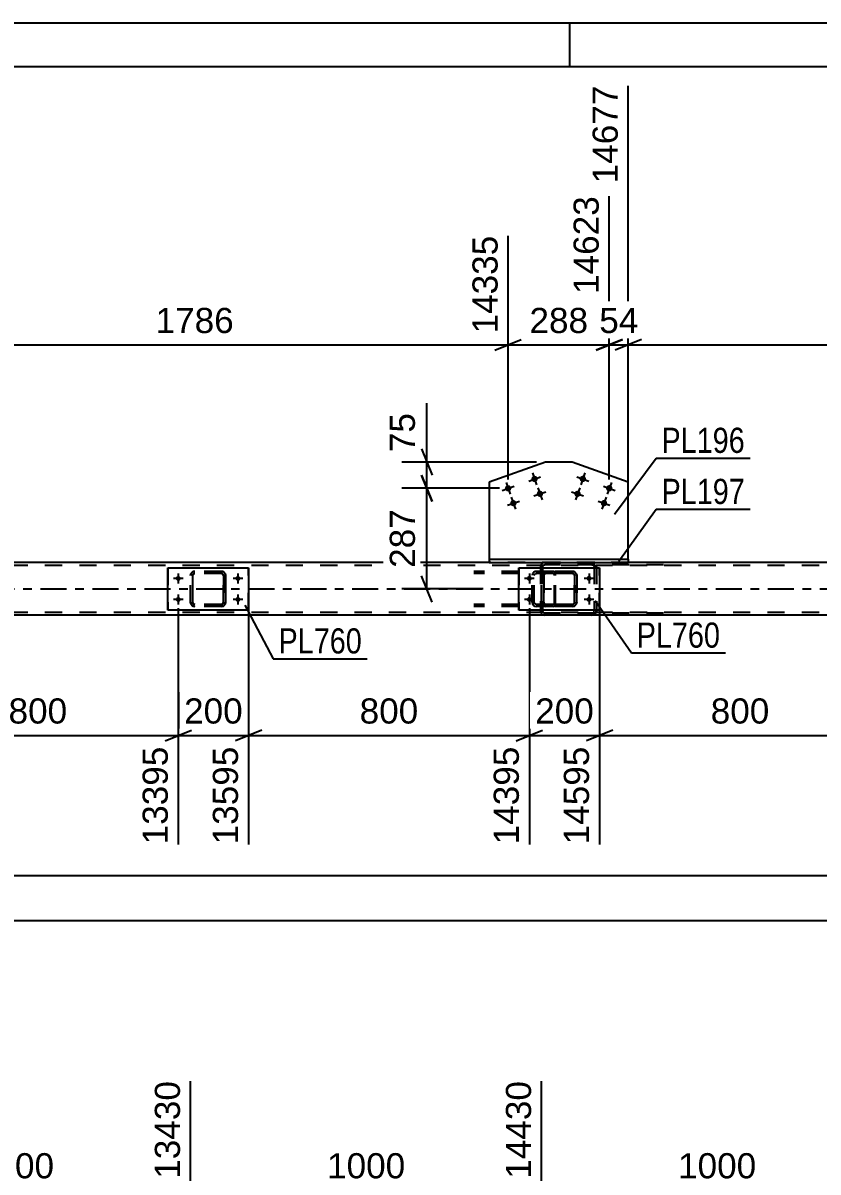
# Model space of a CAD drawing. Header units: millimetres. Extents: x -54 to 787, y -402 to 192.
# Drawn here: x 514.9 to 605.5, y 61 to 191.9 of the extents above; entities that cross this region are included whole.
import ezdxf

# ---------------------------------------------------------------- set-up
doc = ezdxf.new("R2010")
doc.units = ezdxf.units.MM
doc.linetypes.add('DXK_LINE_DOT2', pattern=[3.9198, 1.9599, -1.9599])
doc.linetypes.add('DXK_LINE_DOT3', pattern=[5.9187, 2.979, -0.9799, 0.9799, -0.9799])
doc.styles.add('Arial', font='ARIAL.TTF', dxfattribs={"height": 0.2})
doc.styles.add('Arial Narrow', font='ARIALN.TTF', dxfattribs={"height": 0.2})

# ---------------------------------------------------------------- blocks, each defined once
blk = doc.blocks.new('Unknown-122573057-1115')
at = {"color": 5, "linetype": 'Continuous'}
for p, q in [((787.22, 191.89), (-53.78, 191.89)), ((577.22, 186.89), (577.22, 191.89)), ((782.22, 186.89), (-48.78, 186.89))]:
    blk.add_line(p, q, dxfattribs=at)
blk = doc.blocks.new('Part-122573057-1751 - 1638')
at = {"color": 2, "linetype": 'Continuous'}
for p, q in [((574.42, 141.89), (568.01, 139.61)), ((577.46, 141.89), (574.42, 141.89)), ((583.87, 139.61), (577.46, 141.89)), ((568.01, 139.61), (568.01, 130.83)), ((583.87, 130.83), (583.87, 139.61))]:
    blk.add_line(p, q, dxfattribs=at)
at = {"color": 7, "linetype": 'DXK_LINE_DOT2'}
blk.add_line((568.01, 130.83), (583.87, 130.83), dxfattribs=at)
blk = doc.blocks.new('Part-122573057-1736 - 1638')
at = {"color": 2, "linetype": 'Continuous'}
for p, q in [((568.01, 130.83), (568.01, 130.43)), ((568.01, 130.83), (583.87, 130.83)), ((568.01, 130.43), (583.87, 130.43)), ((583.87, 130.83), (583.87, 130.43))]:
    blk.add_line(p, q, dxfattribs=at)
blk = doc.blocks.new('Part-122573057-1802 - 1638')
at = {"color": 7, "linetype": 'DXK_LINE_DOT2'}
for p, q in [((680.08, 130.11), (43.4, 130.11)), ((583.87, 130.43), (568.01, 130.43)), ((680.08, 124.75), (43.4, 124.75))]:
    blk.add_line(p, q, dxfattribs=at)
at = {"color": 2, "linetype": 'Continuous'}
for p, q in [((568.01, 130.43), (498.73, 130.43)), ((652.83, 130.43), (583.87, 130.43)), ((676.08, 124.43), (43.4, 124.43))]:
    blk.add_line(p, q, dxfattribs=at)
at = {"color": 7, "linetype": 'DXK_LINE_DOT3'}
blk.add_line((43.4, 127.43), (680.08, 127.43), dxfattribs=at)
blk = doc.blocks.new('Bolt-122573057-1861 - 1638')
at = {"linetype": 'Continuous'}
for points in [[(579.03, 139.84, -1), (578.35, 140.09, -1)], [(582.04, 138.77, -1), (581.36, 139.02, -1)], [(578.43, 138.15, -1), (577.75, 138.39, -1)], [(581.44, 137.08, -1), (580.76, 137.32, -1)]]:
    blk.add_hatch(color=1, dxfattribs=at).paths.add_polyline_path(points)
at = {"color": 1, "linetype": 'Continuous'}
for p, q in [((578.01, 140.21), (579.37, 139.72)), ((578.93, 140.64), (578.45, 139.29)), ((578.33, 138.95), (577.85, 137.59)), ((581.03, 139.14), (582.38, 138.65)), ((581.94, 139.57), (581.46, 138.22)), ((577.41, 138.51), (578.76, 138.03)), ((580.42, 137.44), (581.78, 136.96)), ((581.34, 137.88), (580.86, 136.52))]:
    blk.add_line(p, q, dxfattribs=at)
blk = doc.blocks.new('Part-122573057-1881 - 1638')
at = {"color": 7, "linetype": 'DXK_LINE_DOT2'}
for p, q in [((573.89, 130.11), (573.85, 129.95)), ((573.85, 129.95), (573.85, 124.91)), ((573.89, 130.14), (573.89, 130.11)), ((574.11, 129.95), (574.13, 130.05)), ((574.11, 129.95), (574.11, 124.91)), ((574.13, 130.05), (574.18, 130.12)), ((574.36, 130.43), (574.17, 130.4)), ((574.18, 130.12), (574.27, 130.18)), ((574.27, 130.18), (574.36, 130.19)), ((587.9, 130.43), (574.36, 130.43)), ((587.9, 130.19), (574.36, 130.19)), ((579.92, 130.4), (579.73, 130.43)), ((579.73, 130.19), (579.82, 130.18)), ((579.82, 130.18), (579.91, 130.12)), ((579.91, 130.12), (579.96, 130.05)), ((579.96, 130.05), (579.98, 129.95)), ((579.98, 129.95), (579.98, 124.91)), ((580.2, 130.11), (580.2, 130.14)), ((580.24, 129.95), (580.2, 130.11)), ((580.24, 129.95), (580.24, 124.91)), ((573.85, 124.91), (573.87, 124.83)), ((573.87, 124.83), (573.89, 124.73)), ((574.12, 124.85), (574.11, 124.91)), ((574.13, 124.82), (574.12, 124.85)), ((574.18, 124.75), (574.13, 124.82)), ((574.17, 124.47), (574.36, 124.43)), ((574.27, 124.69), (574.18, 124.75)), ((574.36, 124.67), (574.27, 124.69)), ((587.9, 124.67), (574.36, 124.67)), ((587.9, 124.43), (574.36, 124.43)), ((579.82, 124.69), (579.73, 124.67)), ((579.73, 124.43), (579.92, 124.47)), ((579.91, 124.75), (579.82, 124.69)), ((579.96, 124.82), (579.91, 124.75)), ((579.96, 124.82), (579.97, 124.85)), ((579.97, 124.85), (579.98, 124.91)), ((580.2, 124.73), (580.22, 124.83)), ((580.22, 124.83), (580.24, 124.91))]:
    blk.add_line(p, q, dxfattribs=at)
for centre, start, end in [((574.34, 129.93), 110.7583, 155.68), ((574.34, 124.94), 204.32, 249.2417), ((579.75, 124.94), 290.7583, 335.68)]:
    blk.add_arc(centre, 0.496, start, end, dxfattribs=at)
blk = doc.blocks.new('Part-122573057-1911 - 1638')
at = {"color": 7, "linetype": 'DXK_LINE_DOT2'}
for p, q in [((575.32, 129.43), (566.28, 129.43)), ((575.32, 129.19), (566.28, 129.19)), ((572.94, 129.14), (572.9, 128.95)), ((572.9, 125.91), (572.9, 128.95)), ((573.15, 128.95), (573.17, 129.05)), ((573.15, 125.91), (573.15, 128.95)), ((573.17, 129.05), (573.23, 129.12)), ((573.41, 129.43), (573.21, 129.4)), ((573.23, 129.12), (573.31, 129.18)), ((573.31, 129.18), (573.41, 129.19)), ((573.85, 129.19), (573.85, 129.43)), ((575.42, 129.4), (575.32, 129.43)), ((575.32, 129.19), (575.37, 129.18)), ((575.37, 129.18), (575.41, 129.12)), ((575.41, 129.12), (575.44, 129.05)), ((575.51, 129.29), (575.42, 129.4)), ((575.44, 129.05), (575.45, 128.95)), ((575.45, 125.91), (575.45, 128.95)), ((575.57, 129.14), (575.51, 129.29)), ((575.59, 128.95), (575.57, 129.14)), ((575.59, 125.91), (575.59, 128.95)), ((575.32, 125.67), (566.28, 125.67)), ((572.9, 125.91), (572.94, 125.73)), ((573.17, 125.82), (573.15, 125.91)), ((573.23, 125.75), (573.17, 125.82)), ((573.31, 125.69), (573.23, 125.75)), ((573.41, 125.67), (573.31, 125.69)), ((573.85, 125.43), (573.85, 125.67)), ((575.37, 125.69), (575.32, 125.67)), ((575.41, 125.75), (575.37, 125.69)), ((575.44, 125.82), (575.41, 125.75)), ((575.45, 125.91), (575.44, 125.82)), ((575.51, 125.58), (575.57, 125.73)), ((575.57, 125.73), (575.59, 125.91)), ((575.32, 125.43), (566.28, 125.43)), ((573.21, 125.47), (573.41, 125.43)), ((575.32, 125.43), (575.42, 125.47)), ((575.42, 125.47), (575.51, 125.58))]:
    blk.add_line(p, q, dxfattribs=at)
for centre, start, end in [((573.39, 128.94), 111.1513, 156.1049), ((573.39, 125.93), 203.8951, 248.8487)]:
    blk.add_arc(centre, 0.492, start, end, dxfattribs=at)
blk = doc.blocks.new('Part-122573057-1927 - 1638')
at = {"color": 7, "linetype": 'DXK_LINE_DOT2'}
for p, q in [((533.99, 128.95), (534.03, 129.14)), ((533.99, 128.95), (534, 128.95)), ((533.99, 125.91), (533.99, 128.95)), ((534.03, 129.14), (534, 128.95)), ((534, 125.91), (534, 128.95)), ((534.25, 129.05), (534.23, 128.95)), ((534.24, 128.95), (534.23, 128.95)), ((534.23, 128.95), (534.23, 125.91)), ((534.24, 128.95), (534.25, 129.05)), ((534.24, 125.91), (534.24, 128.95)), ((534.25, 129.05), (534.31, 129.12)), ((534.3, 129.12), (534.25, 129.05)), ((534.29, 129.4), (534.47, 129.43)), ((534.48, 129.43), (534.29, 129.4)), ((534.29, 129.4), (534.29, 129.4)), ((534.38, 129.18), (534.3, 129.12)), ((534.31, 129.12), (534.38, 129.18)), ((534.38, 129.18), (534.48, 129.19)), ((534.47, 129.19), (534.38, 129.18)), ((537.52, 129.43), (534.47, 129.43)), ((537.52, 129.19), (534.47, 129.19)), ((537.51, 129.43), (537.69, 129.4)), ((537.6, 129.18), (537.51, 129.19)), ((537.7, 129.4), (537.52, 129.43)), ((537.52, 129.19), (537.61, 129.18)), ((537.6, 129.18), (537.61, 129.18)), ((537.68, 129.12), (537.6, 129.18)), ((537.61, 129.18), (537.68, 129.12)), ((537.68, 129.12), (537.74, 129.05)), ((537.73, 129.05), (537.68, 129.12)), ((537.75, 128.95), (537.73, 129.05)), ((537.74, 129.05), (537.76, 128.95)), ((537.76, 128.95), (537.75, 128.95)), ((537.75, 128.95), (537.75, 125.91)), ((537.76, 125.91), (537.76, 128.95)), ((537.95, 129.14), (537.99, 128.95)), ((538, 128.95), (537.96, 129.14)), ((538, 128.95), (537.99, 128.95)), ((537.99, 128.95), (537.99, 125.91)), ((538, 125.91), (538, 128.95)), ((534, 125.91), (533.99, 125.91)), ((534.03, 125.73), (533.99, 125.91)), ((534, 125.91), (534.03, 125.73)), ((534.23, 125.91), (534.24, 125.91)), ((534.23, 125.91), (534.25, 125.82)), ((534.25, 125.82), (534.24, 125.91)), ((534.31, 125.75), (534.25, 125.82)), ((534.25, 125.82), (534.3, 125.75)), ((534.3, 125.75), (534.38, 125.69)), ((534.38, 125.69), (534.31, 125.75)), ((534.48, 125.67), (534.38, 125.69)), ((534.38, 125.69), (534.47, 125.67)), ((537.52, 125.67), (534.47, 125.67)), ((537.51, 125.67), (537.6, 125.69)), ((537.61, 125.69), (537.52, 125.67)), ((537.6, 125.69), (537.68, 125.75)), ((537.6, 125.69), (537.61, 125.69)), ((537.68, 125.75), (537.61, 125.69)), ((537.74, 125.82), (537.68, 125.75)), ((537.68, 125.75), (537.73, 125.82)), ((537.73, 125.82), (537.75, 125.91)), ((537.76, 125.91), (537.74, 125.82)), ((537.75, 125.91), (537.76, 125.91)), ((537.99, 125.91), (537.95, 125.73)), ((537.96, 125.73), (538, 125.91)), ((537.99, 125.91), (538, 125.91)), ((534.29, 125.47), (534.29, 125.47)), ((534.47, 125.43), (534.29, 125.47)), ((534.29, 125.47), (534.48, 125.43)), ((537.52, 125.43), (534.47, 125.43)), ((537.69, 125.47), (537.51, 125.43)), ((537.52, 125.43), (537.7, 125.47))]:
    blk.add_line(p, q, dxfattribs=at)
at = {"color": 7, "linetype": 'DXK_LINE_DOT3'}
blk.add_line((536, 127.43), (535.99, 127.43), dxfattribs=at)
at = {"color": 7, "linetype": 'DXK_LINE_DOT2'}
for centre, start, end in [((534.47, 128.95), 112.5, 157.5), ((534.48, 128.95), 112.5, 157.5), ((537.51, 128.95), 22.5, 67.5), ((537.52, 128.95), 22.5, 67.5), ((534.47, 125.91), 202.5, 247.5), ((534.48, 125.91), 202.5, 247.5), ((537.51, 125.91), 292.5, 337.5), ((537.52, 125.91), 292.5, 337.5)]:
    blk.add_arc(centre, 0.48, start, end, dxfattribs=at)
blk = doc.blocks.new('Part-122573057-1932 - 1638')
at = {"color": 2, "linetype": 'Continuous'}
for p, q in [((531.4, 125.03), (531.4, 129.83)), ((531.4, 129.83), (531.4, 129.83)), ((531.4, 129.83), (540.6, 129.83)), ((540.6, 129.83), (540.6, 125.03)), ((531.4, 125.03), (531.4, 125.03)), ((540.6, 125.03), (531.4, 125.03))]:
    blk.add_line(p, q, dxfattribs=at)
at = {"color": 7, "linetype": 'DXK_LINE_DOT2'}
for p, q in [((531.4, 129.83), (531.4, 125.03)), ((531.4, 129.83), (531.4, 129.83)), ((540.6, 125.03), (540.6, 129.83)), ((531.4, 125.03), (531.4, 125.03))]:
    blk.add_line(p, q, dxfattribs=at)
blk = doc.blocks.new('Bolt-122573057-1940 - 1638')
at = {"linetype": 'Continuous'}
for points in [[(572.32, 128.63), (572.32, 128.69), (572.34, 128.75), (572.37, 128.8), (572.41, 128.84), (572.46, 128.88), (572.51, 128.9), (572.57, 128.91), (572.62, 128.91), (572.68, 128.9), (572.74, 128.88), (572.78, 128.84), (572.82, 128.8), (572.85, 128.75), (572.87, 128.69), (572.88, 128.63), (572.87, 128.58), (572.85, 128.52), (572.82, 128.47), (572.78, 128.43), (572.74, 128.39), (572.68, 128.37), (572.62, 128.36), (572.57, 128.36), (572.51, 128.37), (572.46, 128.39), (572.41, 128.43), (572.37, 128.47), (572.34, 128.52), (572.32, 128.58)], [(579.12, 128.63), (579.12, 128.69), (579.14, 128.75), (579.17, 128.8), (579.21, 128.84), (579.26, 128.88), (579.31, 128.9), (579.37, 128.91), (579.42, 128.91), (579.48, 128.9), (579.54, 128.88), (579.58, 128.84), (579.62, 128.8), (579.65, 128.75), (579.67, 128.69), (579.68, 128.63), (579.67, 128.58), (579.65, 128.52), (579.62, 128.47), (579.58, 128.43), (579.54, 128.39), (579.48, 128.37), (579.42, 128.36), (579.37, 128.36), (579.31, 128.37), (579.26, 128.39), (579.21, 128.43), (579.17, 128.47), (579.14, 128.52), (579.12, 128.58)], [(572.32, 126.23), (572.32, 126.29), (572.34, 126.35), (572.37, 126.4), (572.41, 126.44), (572.46, 126.48), (572.51, 126.5), (572.57, 126.51), (572.62, 126.51), (572.68, 126.5), (572.74, 126.48), (572.78, 126.44), (572.82, 126.4), (572.85, 126.35), (572.87, 126.29), (572.88, 126.23), (572.87, 126.18), (572.85, 126.12), (572.82, 126.07), (572.78, 126.03), (572.74, 125.99), (572.68, 125.97), (572.62, 125.96), (572.57, 125.96), (572.51, 125.97), (572.46, 125.99), (572.41, 126.03), (572.37, 126.07), (572.34, 126.12), (572.32, 126.18)], [(579.12, 126.23), (579.12, 126.29), (579.14, 126.35), (579.17, 126.4), (579.21, 126.44), (579.26, 126.48), (579.31, 126.5), (579.37, 126.51), (579.42, 126.51), (579.48, 126.5), (579.54, 126.48), (579.58, 126.44), (579.62, 126.4), (579.65, 126.35), (579.67, 126.29), (579.68, 126.23), (579.67, 126.18), (579.65, 126.12), (579.62, 126.07), (579.58, 126.03), (579.54, 125.99), (579.48, 125.97), (579.42, 125.96), (579.37, 125.96), (579.31, 125.97), (579.26, 125.99), (579.21, 126.03), (579.17, 126.07), (579.14, 126.12), (579.12, 126.18)]]:
    blk.add_hatch(color=1, dxfattribs=at).paths.add_polyline_path(points)
at = {"color": 1, "linetype": 'Continuous'}
for p, q in [((573.16, 128.63), (572.04, 128.63)), ((572.6, 129.19), (572.6, 128.07)), ((579.96, 128.63), (578.84, 128.63)), ((579.4, 129.19), (579.4, 128.07)), ((573.16, 126.23), (572.04, 126.23)), ((572.6, 126.79), (572.6, 125.67)), ((579.96, 126.23), (578.84, 126.23)), ((579.4, 126.79), (579.4, 125.67))]:
    blk.add_line(p, q, dxfattribs=at)
blk = doc.blocks.new('Bolt-122573057-1941 - 1638')
at = {"linetype": 'Continuous'}
for points in [[(573.53, 140.09, -1), (572.85, 139.84, -1)], [(570.52, 139.02, -1), (569.84, 138.77, -1)], [(571.12, 137.32, -1), (570.44, 137.08, -1)], [(574.14, 138.39, -1), (573.46, 138.15, -1)]]:
    blk.add_hatch(color=1, dxfattribs=at).paths.add_polyline_path(points)
at = {"color": 1, "linetype": 'Continuous'}
for p, q in [((572.52, 139.72), (573.87, 140.21)), ((572.95, 140.64), (573.43, 139.29)), ((569.5, 138.65), (570.86, 139.14)), ((569.94, 139.57), (570.42, 138.22)), ((573.56, 138.95), (574.04, 137.59)), ((570.1, 136.96), (571.46, 137.44)), ((570.54, 137.88), (571.02, 136.52)), ((573.12, 138.03), (574.47, 138.51))]:
    blk.add_line(p, q, dxfattribs=at)
blk = doc.blocks.new('Bolt-122573057-1942 - 1638')
at = {"linetype": 'Continuous'}
for points in [[(532.32, 128.63), (532.32, 128.69), (532.34, 128.75), (532.37, 128.8), (532.41, 128.84), (532.46, 128.88), (532.51, 128.9), (532.57, 128.91), (532.62, 128.91), (532.68, 128.9), (532.74, 128.88), (532.78, 128.84), (532.82, 128.8), (532.85, 128.75), (532.87, 128.69), (532.88, 128.63), (532.87, 128.58), (532.85, 128.52), (532.82, 128.47), (532.78, 128.43), (532.74, 128.39), (532.68, 128.37), (532.62, 128.36), (532.57, 128.36), (532.51, 128.37), (532.46, 128.39), (532.41, 128.43), (532.37, 128.47), (532.34, 128.52), (532.32, 128.58)], [(539.12, 128.63), (539.12, 128.69), (539.14, 128.75), (539.17, 128.8), (539.21, 128.84), (539.26, 128.88), (539.31, 128.9), (539.37, 128.91), (539.42, 128.91), (539.48, 128.9), (539.54, 128.88), (539.58, 128.84), (539.62, 128.8), (539.65, 128.75), (539.67, 128.69), (539.68, 128.63), (539.67, 128.58), (539.65, 128.52), (539.62, 128.47), (539.58, 128.43), (539.54, 128.39), (539.48, 128.37), (539.42, 128.36), (539.37, 128.36), (539.31, 128.37), (539.26, 128.39), (539.21, 128.43), (539.17, 128.47), (539.14, 128.52), (539.12, 128.58)], [(532.32, 126.23), (532.32, 126.29), (532.34, 126.35), (532.37, 126.4), (532.41, 126.44), (532.46, 126.48), (532.51, 126.5), (532.57, 126.51), (532.62, 126.51), (532.68, 126.5), (532.74, 126.48), (532.78, 126.44), (532.82, 126.4), (532.85, 126.35), (532.87, 126.29), (532.88, 126.23), (532.87, 126.18), (532.85, 126.12), (532.82, 126.07), (532.78, 126.03), (532.74, 125.99), (532.68, 125.97), (532.62, 125.96), (532.57, 125.96), (532.51, 125.97), (532.46, 125.99), (532.41, 126.03), (532.37, 126.07), (532.34, 126.12), (532.32, 126.18)], [(539.12, 126.23), (539.12, 126.29), (539.14, 126.35), (539.17, 126.4), (539.21, 126.44), (539.26, 126.48), (539.31, 126.5), (539.37, 126.51), (539.42, 126.51), (539.48, 126.5), (539.54, 126.48), (539.58, 126.44), (539.62, 126.4), (539.65, 126.35), (539.67, 126.29), (539.68, 126.23), (539.67, 126.18), (539.65, 126.12), (539.62, 126.07), (539.58, 126.03), (539.54, 125.99), (539.48, 125.97), (539.42, 125.96), (539.37, 125.96), (539.31, 125.97), (539.26, 125.99), (539.21, 126.03), (539.17, 126.07), (539.14, 126.12), (539.12, 126.18)]]:
    blk.add_hatch(color=1, dxfattribs=at).paths.add_polyline_path(points)
at = {"color": 1, "linetype": 'Continuous'}
for p, q in [((533.16, 128.63), (532.04, 128.63)), ((532.6, 129.19), (532.6, 128.07)), ((539.96, 128.63), (538.84, 128.63)), ((539.4, 129.19), (539.4, 128.07)), ((533.16, 126.23), (532.04, 126.23)), ((532.6, 126.79), (532.6, 125.67)), ((539.96, 126.23), (538.84, 126.23)), ((539.4, 126.79), (539.4, 125.67))]:
    blk.add_line(p, q, dxfattribs=at)
blk = doc.blocks.new('Part-122573057-2008 - 1638')
at = {"color": 2, "linetype": 'Continuous'}
for p, q in [((571.4, 129.83), (571.39, 129.83)), ((571.4, 125.03), (571.4, 129.83)), ((571.4, 129.83), (580.6, 129.83)), ((580.6, 129.83), (580.6, 125.03)), ((571.39, 125.03), (571.4, 125.03)), ((580.6, 125.03), (571.4, 125.03))]:
    blk.add_line(p, q, dxfattribs=at)
at = {"color": 7, "linetype": 'DXK_LINE_DOT2'}
for p, q in [((571.39, 129.83), (571.39, 125.03)), ((571.4, 129.83), (571.39, 129.83)), ((580.59, 125.03), (580.59, 129.83)), ((571.4, 125.03), (571.39, 125.03))]:
    blk.add_line(p, q, dxfattribs=at)
blk = doc.blocks.new('Part-122573057-2009 - 1638')
at = {"color": 7, "linetype": 'DXK_LINE_DOT2'}
for p, q in [((573.99, 128.95), (574.03, 129.14)), ((574.03, 129.14), (573.99, 128.95)), ((573.99, 125.91), (573.99, 128.95)), ((573.99, 128.95), (573.99, 128.95)), ((573.99, 125.91), (573.99, 128.95)), ((574.23, 128.95), (574.25, 129.05)), ((574.25, 129.05), (574.23, 128.95)), ((574.23, 125.91), (574.23, 128.95)), ((574.23, 128.95), (574.23, 128.95)), ((574.23, 128.95), (574.23, 125.91)), ((574.25, 129.05), (574.31, 129.12)), ((574.3, 129.12), (574.25, 129.05)), ((574.29, 129.4), (574.47, 129.43)), ((574.47, 129.43), (574.29, 129.4)), ((574.29, 129.4), (574.29, 129.4)), ((574.38, 129.18), (574.3, 129.12)), ((574.31, 129.12), (574.38, 129.18)), ((574.38, 129.18), (574.47, 129.19)), ((574.47, 129.19), (574.38, 129.18)), ((577.51, 129.43), (574.47, 129.43)), ((577.51, 129.19), (574.47, 129.19)), ((577.51, 129.43), (577.69, 129.4)), ((577.7, 129.4), (577.51, 129.43)), ((577.51, 129.19), (577.61, 129.18)), ((577.6, 129.18), (577.51, 129.19)), ((577.6, 129.18), (577.61, 129.18)), ((577.68, 129.12), (577.6, 129.18)), ((577.61, 129.18), (577.68, 129.12)), ((577.68, 129.12), (577.74, 129.05)), ((577.73, 129.05), (577.68, 129.12)), ((577.75, 128.95), (577.73, 129.05)), ((577.74, 129.05), (577.75, 128.95)), ((577.75, 125.91), (577.75, 128.95)), ((577.75, 128.95), (577.75, 128.95)), ((577.75, 128.95), (577.75, 125.91)), ((577.95, 129.14), (577.99, 128.95)), ((577.99, 128.95), (577.96, 129.14)), ((577.99, 125.91), (577.99, 128.95)), ((577.99, 128.95), (577.99, 128.95)), ((577.99, 128.95), (577.99, 125.91)), ((573.99, 125.91), (573.99, 125.91)), ((574.03, 125.73), (573.99, 125.91)), ((573.99, 125.91), (574.03, 125.73)), ((574.23, 125.91), (574.23, 125.91)), ((574.25, 125.82), (574.23, 125.91)), ((574.23, 125.91), (574.25, 125.82)), ((574.31, 125.75), (574.25, 125.82)), ((574.25, 125.82), (574.3, 125.75)), ((574.3, 125.75), (574.38, 125.69)), ((574.38, 125.69), (574.31, 125.75)), ((574.47, 125.67), (574.38, 125.69)), ((574.38, 125.69), (574.47, 125.67)), ((577.51, 125.67), (574.47, 125.67)), ((577.61, 125.69), (577.51, 125.67)), ((577.51, 125.67), (577.6, 125.69)), ((577.6, 125.69), (577.68, 125.75)), ((577.6, 125.69), (577.61, 125.69)), ((577.68, 125.75), (577.61, 125.69)), ((577.74, 125.82), (577.68, 125.75)), ((577.68, 125.75), (577.73, 125.82)), ((577.73, 125.82), (577.75, 125.91)), ((577.75, 125.91), (577.74, 125.82)), ((577.75, 125.91), (577.75, 125.91)), ((577.99, 125.91), (577.95, 125.73)), ((577.96, 125.73), (577.99, 125.91)), ((577.99, 125.91), (577.99, 125.91)), ((574.29, 125.47), (574.29, 125.47)), ((574.47, 125.43), (574.29, 125.47)), ((574.29, 125.47), (574.47, 125.43)), ((577.51, 125.43), (574.47, 125.43)), ((577.69, 125.47), (577.51, 125.43)), ((577.51, 125.43), (577.7, 125.47))]:
    blk.add_line(p, q, dxfattribs=at)
at = {"color": 7, "linetype": 'DXK_LINE_DOT3'}
blk.add_line((576, 127.43), (575.99, 127.43), dxfattribs=at)
at = {"color": 7, "linetype": 'DXK_LINE_DOT2'}
for centre, start, end in [((574.47, 128.95), 112.5, 157.5), ((574.47, 128.95), 112.5, 157.5), ((577.51, 128.95), 22.5, 67.5), ((577.51, 128.95), 22.5, 67.5), ((574.47, 125.91), 202.5, 247.5), ((574.47, 125.91), 202.5, 247.5), ((577.51, 125.91), 292.5, 337.5), ((577.51, 125.91), 292.5, 337.5)]:
    blk.add_arc(centre, 0.48, start, end, dxfattribs=at)
blk = doc.blocks.new('StraightDimension-122573057-8303 - 2998')
at = {"color": 7, "linetype": 'Continuous'}
for p, q in [((493.99, 15.44), (493.99, 71.37)), ((533.99, 15.44), (533.99, 71.37)), ((495.49, 59.55), (492.49, 58.35)), ((493.99, 58.95), (533.99, 58.95)), ((532.49, 58.35), (535.49, 59.55))]:
    blk.add_line(p, q, dxfattribs=at)
at = {"color": 0}
blk.add_wipeout([(519.04, 59.7), (519.04, 63.9), (508.94, 63.9), (508.94, 59.7)], dxfattribs=at)
at = {"color": 3, "style": 'Arial'}
blk.add_text('1000', height=2.865, dxfattribs=at).set_placement((509.54, 60.3))
at = {"color": 0, "linetype": 'Continuous'}
blk.add_wipeout([(533.39, 71.97), (529.19, 71.97), (529.19, 59.65), (533.39, 59.65)], dxfattribs=at)
at = {"color": 3, "linetype": 'Continuous', "style": 'Arial'}
blk.add_text('13430', height=2.865, rotation=90.0002, dxfattribs=at).set_placement((532.79, 60.25))
blk = doc.blocks.new('StraightDimension-122573057-8301 - 2998')
at = {"color": 7, "linetype": 'Continuous'}
for p, q in [((573.99, 16.33), (573.99, 71.37)), ((613.99, 16.33), (613.99, 71.37)), ((575.49, 59.55), (572.49, 58.35)), ((573.99, 58.95), (613.99, 58.95)), ((612.49, 58.35), (615.49, 59.55))]:
    blk.add_line(p, q, dxfattribs=at)
at = {"color": 0}
blk.add_wipeout([(599.04, 59.7), (599.04, 63.9), (588.94, 63.9), (588.94, 59.7)], dxfattribs=at)
at = {"color": 3, "style": 'Arial'}
blk.add_text('1000', height=2.865, dxfattribs=at).set_placement((589.54, 60.3))
at = {"color": 0, "linetype": 'Continuous'}
blk.add_wipeout([(613.39, 71.97), (609.19, 71.97), (609.19, 59.65), (613.39, 59.65)], dxfattribs=at)
at = {"color": 3, "linetype": 'Continuous', "style": 'Arial'}
blk.add_text('15430', height=2.865, rotation=90.0002, dxfattribs=at).set_placement((612.79, 60.25))
blk = doc.blocks.new('StraightDimension-122573057-8302 - 2998')
at = {"color": 7, "linetype": 'Continuous'}
for p, q in [((533.99, 15.44), (533.99, 71.37)), ((573.99, 16.33), (573.99, 71.37)), ((535.49, 59.55), (532.49, 58.35)), ((533.99, 58.95), (573.99, 58.95)), ((572.49, 58.35), (575.49, 59.55))]:
    blk.add_line(p, q, dxfattribs=at)
at = {"color": 0}
blk.add_wipeout([(559.04, 59.7), (559.04, 63.9), (548.95, 63.9), (548.95, 59.7)], dxfattribs=at)
at = {"color": 3, "style": 'Arial'}
blk.add_text('1000', height=2.865, dxfattribs=at).set_placement((549.55, 60.3))
at = {"color": 0, "linetype": 'Continuous'}
blk.add_wipeout([(573.39, 71.97), (569.19, 71.97), (569.19, 59.65), (573.39, 59.65)], dxfattribs=at)
at = {"color": 3, "linetype": 'Continuous', "style": 'Arial'}
blk.add_text('14430', height=2.865, rotation=90.0002, dxfattribs=at).set_placement((572.79, 60.25))
blk = doc.blocks.new('StraightDimension-122573057-7102 - 1638')
at = {"color": 7, "linetype": 'Continuous'}
for p, q in [((532.6, 125.23), (532.6, 98.34)), ((540.6, 125.23), (540.6, 98.34)), ((531.1, 110.15), (534.1, 111.35)), ((542.1, 111.35), (539.1, 110.15)), ((532.6, 110.75), (540.6, 110.75))]:
    blk.add_line(p, q, dxfattribs=at)
at = {"color": 0}
blk.add_wipeout([(540.53, 111.5), (540.53, 115.7), (532.66, 115.7), (532.66, 111.5)], dxfattribs=at)
at = {"color": 0, "linetype": 'Continuous'}
blk.add_wipeout([(540, 110.05), (535.8, 110.05), (535.8, 97.74), (540, 97.74)], dxfattribs=at)
at = {"color": 3, "style": 'Arial'}
blk.add_text('200', height=2.865, dxfattribs=at).set_placement((533.26, 112.1))
at = {"color": 3, "linetype": 'Continuous', "style": 'Arial'}
blk.add_text('13595', height=2.865, rotation=90.0002, dxfattribs=at).set_placement((539.4, 98.34))
blk = doc.blocks.new('StraightDimension-122573057-7101 - 1638')
at = {"color": 7, "linetype": 'Continuous'}
for p, q in [((540.6, 125.23), (540.6, 98.34)), ((572.6, 125.23), (572.6, 98.34)), ((542.1, 111.35), (539.1, 110.15)), ((571.1, 110.15), (574.1, 111.35)), ((540.6, 110.75), (572.6, 110.75))]:
    blk.add_line(p, q, dxfattribs=at)
at = {"color": 0}
blk.add_wipeout([(560.53, 111.5), (560.53, 115.7), (552.66, 115.7), (552.66, 111.5)], dxfattribs=at)
at = {"color": 3, "style": 'Arial'}
blk.add_text('800', height=2.865, dxfattribs=at).set_placement((553.26, 112.1))
at = {"color": 0, "linetype": 'Continuous'}
blk.add_wipeout([(572, 110.05), (567.8, 110.05), (567.8, 97.74), (572, 97.74)], dxfattribs=at)
at = {"color": 3, "linetype": 'Continuous', "style": 'Arial'}
blk.add_text('14395', height=2.865, rotation=90.0002, dxfattribs=at).set_placement((571.4, 98.34))
blk = doc.blocks.new('StraightDimension-122573057-7103 - 1638')
at = {"color": 7, "linetype": 'Continuous'}
for p, q in [((500.59, 125.57), (500.59, 98.34)), ((532.6, 125.23), (532.6, 98.34)), ((502.09, 111.35), (499.09, 110.15)), ((531.1, 110.15), (534.1, 111.35)), ((500.59, 110.75), (532.6, 110.75))]:
    blk.add_line(p, q, dxfattribs=at)
at = {"color": 0}
blk.add_wipeout([(520.53, 111.5), (520.53, 115.7), (512.66, 115.7), (512.66, 111.5)], dxfattribs=at)
at = {"color": 3, "style": 'Arial'}
blk.add_text('800', height=2.865, dxfattribs=at).set_placement((513.26, 112.1))
at = {"color": 0, "linetype": 'Continuous'}
blk.add_wipeout([(532, 110.05), (527.8, 110.05), (527.8, 97.74), (532, 97.74)], dxfattribs=at)
at = {"color": 3, "linetype": 'Continuous', "style": 'Arial'}
blk.add_text('13395', height=2.865, rotation=90.0002, dxfattribs=at).set_placement((531.4, 98.34))
blk = doc.blocks.new('StraightDimension-122573057-7100 - 1638')
at = {"color": 7, "linetype": 'Continuous'}
for p, q in [((572.6, 125.23), (572.6, 98.34)), ((580.59, 125.23), (580.59, 98.34)), ((571.1, 110.15), (574.1, 111.35)), ((582.09, 111.35), (579.09, 110.15)), ((572.6, 110.75), (580.59, 110.75))]:
    blk.add_line(p, q, dxfattribs=at)
at = {"color": 0}
blk.add_wipeout([(580.53, 111.5), (580.53, 115.7), (572.66, 115.7), (572.66, 111.5)], dxfattribs=at)
at = {"color": 0, "linetype": 'Continuous'}
blk.add_wipeout([(579.99, 110.05), (575.79, 110.05), (575.79, 97.74), (579.99, 97.74)], dxfattribs=at)
at = {"color": 3, "style": 'Arial'}
blk.add_text('200', height=2.865, dxfattribs=at).set_placement((573.26, 112.1))
at = {"color": 3, "linetype": 'Continuous', "style": 'Arial'}
blk.add_text('14595', height=2.865, rotation=90.0002, dxfattribs=at).set_placement((579.39, 98.34))
blk = doc.blocks.new('StraightDimension-122573057-2141 - 1638')
at = {"color": 7, "linetype": 'Continuous'}
for p, q in [((583.87, 132.45), (583.87, 184.75)), ((654.99, 140.8), (654.99, 167.65)), ((585.37, 155.83), (582.37, 154.63)), ((653.49, 154.63), (656.49, 155.83)), ((583.87, 155.23), (654.99, 155.23))]:
    blk.add_line(p, q, dxfattribs=at)
at = {"color": 0}
blk.add_wipeout([(624.48, 155.98), (624.48, 160.18), (614.38, 160.18), (614.38, 155.98)], dxfattribs=at)
at = {"color": 3, "style": 'Arial'}
blk.add_text('1778', height=2.865, dxfattribs=at).set_placement((614.98, 156.58))
at = {"color": 0, "linetype": 'Continuous'}
blk.add_wipeout([(654.39, 168.25), (650.19, 168.25), (650.19, 155.93), (654.39, 155.93)], dxfattribs=at)
at = {"color": 3, "linetype": 'Continuous', "style": 'Arial'}
blk.add_text('16455', height=2.865, rotation=90.0002, dxfattribs=at).set_placement((653.79, 156.53))
blk = doc.blocks.new('StraightDimension-122573057-2114 - 1638')
at = {"color": 7, "linetype": 'Continuous'}
for p, q in [((498.73, 132.8), (498.73, 184.75)), ((570.18, 139.9), (570.18, 167.65)), ((500.23, 155.83), (497.23, 154.63)), ((568.68, 154.63), (571.68, 155.83)), ((498.73, 155.23), (570.18, 155.23))]:
    blk.add_line(p, q, dxfattribs=at)
at = {"color": 0}
blk.add_wipeout([(539.5, 155.98), (539.5, 160.18), (529.41, 160.18), (529.41, 155.98)], dxfattribs=at)
at = {"color": 3, "style": 'Arial'}
blk.add_text('1786', height=2.865, dxfattribs=at).set_placement((530.01, 156.58))
at = {"color": 0, "linetype": 'Continuous'}
blk.add_wipeout([(569.58, 168.25), (565.38, 168.25), (565.38, 155.93), (569.58, 155.93)], dxfattribs=at)
at = {"color": 3, "linetype": 'Continuous', "style": 'Arial'}
blk.add_text('14335', height=2.865, rotation=90.0002, dxfattribs=at).set_placement((568.98, 156.53))
blk = doc.blocks.new('StraightDimension-122573057-2123 - 1638')
at = {"color": 7, "linetype": 'Continuous'}
for p, q in [((581.7, 139.9), (581.7, 172.15)), ((570.18, 139.9), (570.18, 167.65)), ((568.68, 154.63), (571.68, 155.83)), ((583.2, 155.83), (580.2, 154.63)), ((570.18, 155.23), (581.7, 155.23))]:
    blk.add_line(p, q, dxfattribs=at)
at = {"color": 0}
blk.add_wipeout([(579.88, 155.98), (579.88, 160.18), (572.01, 160.18), (572.01, 155.98)], dxfattribs=at)
at = {"color": 3, "style": 'Arial'}
blk.add_text('288', height=2.865, dxfattribs=at).set_placement((572.61, 156.58))
at = {"color": 0, "linetype": 'Continuous'}
blk.add_wipeout([(581.1, 172.75), (576.9, 172.75), (576.9, 160.43), (581.1, 160.43)], dxfattribs=at)
at = {"color": 3, "linetype": 'Continuous', "style": 'Arial'}
blk.add_text('14623', height=2.865, rotation=90.0002, dxfattribs=at).set_placement((580.5, 161.03))
blk = doc.blocks.new('StraightDimension-122573057-2132 - 1638')
at = {"color": 7, "linetype": 'Continuous'}
for p, q in [((583.87, 132.45), (583.87, 184.75)), ((581.7, 139.9), (581.7, 172.15)), ((580.2, 154.63), (583.2, 155.83)), ((585.37, 155.83), (582.37, 154.63)), ((581.7, 155.23), (583.87, 155.23))]:
    blk.add_line(p, q, dxfattribs=at)
at = {"color": 0, "linetype": 'Continuous'}
blk.add_wipeout([(583.27, 185.35), (579.07, 185.35), (579.07, 173.03), (583.27, 173.03)], dxfattribs=at)
at = {"color": 0}
blk.add_wipeout([(585.61, 155.98), (585.61, 160.18), (579.96, 160.18), (579.96, 155.98)], dxfattribs=at)
at = {"color": 3, "linetype": 'Continuous', "style": 'Arial'}
blk.add_text('14677', height=2.865, rotation=90.0002, dxfattribs=at).set_placement((582.67, 173.63))
at = {"color": 3, "style": 'Arial'}
blk.add_text('54', height=2.865, dxfattribs=at).set_placement((580.56, 156.58))
blk = doc.blocks.new('StraightDimension-122573057-2451 - 1638')
at = {"color": 7, "linetype": 'Continuous'}
blk.add_line((11.48, 94.79), (680.08, 94.79), dxfattribs=at)
blk = doc.blocks.new('StraightDimension-122573057-2490 - 1638')
at = {"color": 7, "linetype": 'Continuous'}
for p, q in [((560.31, 140.4), (561.51, 137.4)), ((569.18, 138.9), (558.06, 138.9)), ((560.91, 127.43), (560.91, 138.9)), ((561.51, 125.93), (560.31, 128.93)), ((567.33, 127.43), (558.06, 127.43))]:
    blk.add_line(p, q, dxfattribs=at)
at = {"color": 0}
blk.add_wipeout([(560.16, 137.1), (555.96, 137.1), (555.96, 129.23), (560.16, 129.23)], dxfattribs=at)
at = {"color": 3, "style": 'Arial'}
blk.add_text('287', height=2.865, rotation=90.0002, dxfattribs=at).set_placement((559.56, 129.83))
blk = doc.blocks.new('StraightDimension-122573057-2506 - 1638')
at = {"color": 7, "linetype": 'Continuous'}
for p, q in [((560.91, 141.89), (560.91, 148.58)), ((560.91, 141.89), (560.91, 148.58)), ((560.31, 143.39), (561.51, 140.39)), ((573.42, 141.89), (558.06, 141.89)), ((560.91, 138.9), (560.91, 141.89)), ((561.51, 137.4), (560.31, 140.4)), ((569.18, 138.9), (558.06, 138.9))]:
    blk.add_line(p, q, dxfattribs=at)
at = {"color": 0}
blk.add_wipeout([(560.16, 148.06), (555.96, 148.06), (555.96, 142.41), (560.16, 142.41)], dxfattribs=at)
at = {"color": 3, "style": 'Arial'}
blk.add_text('75', height=2.865, rotation=90.0002, dxfattribs=at).set_placement((559.56, 143.01))
blk = doc.blocks.new('StraightDimension-122573057-2517 - 1638')
at = {"color": 7, "linetype": 'Continuous'}
blk.add_line((10.68, 89.68), (680.88, 89.68), dxfattribs=at)
blk = doc.blocks.new('StraightDimension-122573057-7099 - 1638')
at = {"color": 7, "linetype": 'Continuous'}
for p, q in [((580.59, 125.23), (580.59, 98.34)), ((612.59, 125.23), (612.59, 98.34)), ((582.09, 111.35), (579.09, 110.15)), ((611.09, 110.15), (614.09, 111.35)), ((580.59, 110.75), (612.59, 110.75))]:
    blk.add_line(p, q, dxfattribs=at)
at = {"color": 0}
blk.add_wipeout([(600.53, 111.5), (600.53, 115.7), (592.66, 115.7), (592.66, 111.5)], dxfattribs=at)
at = {"color": 3, "style": 'Arial'}
blk.add_text('800', height=2.865, dxfattribs=at).set_placement((593.26, 112.1))
at = {"color": 0, "linetype": 'Continuous'}
blk.add_wipeout([(611.99, 110.05), (607.79, 110.05), (607.79, 97.74), (611.99, 97.74)], dxfattribs=at)
at = {"color": 3, "linetype": 'Continuous', "style": 'Arial'}
blk.add_text('15395', height=2.865, rotation=90.0002, dxfattribs=at).set_placement((611.39, 98.34))
blk = doc.blocks.new('Mark-122573057-1732 - 1638')
at = {"color": 0}
blk.add_wipeout([(597.16, 137.11), (597.16, 140.11), (587.66, 140.11), (587.66, 137.11)], dxfattribs=at)
blk.add_wipeout([(597.16, 137.11), (597.16, 140.11), (587.66, 140.11), (587.66, 137.11)], dxfattribs=at)
at = {"color": 30, "linetype": 'Continuous'}
for p, q in [((582.8, 130.58), (587.06, 136.51)), ((587.06, 136.51), (597.76, 136.51))]:
    blk.add_line(p, q, dxfattribs=at)
at = {"color": 3, "style": 'Arial Narrow'}
blk.add_text('PL197', height=2.863, dxfattribs=at).set_placement((587.66, 137.11))
blk = doc.blocks.new('Mark-122573057-1747 - 1638')
at = {"color": 0}
blk.add_wipeout([(597.15, 142.93), (597.15, 145.93), (587.65, 145.93), (587.65, 142.93)], dxfattribs=at)
blk.add_wipeout([(597.15, 142.93), (597.15, 145.93), (587.65, 145.93), (587.65, 142.93)], dxfattribs=at)
at = {"color": 30, "linetype": 'Continuous'}
for p, q in [((582.3, 135.93), (587.05, 142.33)), ((587.05, 142.33), (597.75, 142.33))]:
    blk.add_line(p, q, dxfattribs=at)
at = {"color": 3, "style": 'Arial Narrow'}
blk.add_text('PL196', height=2.863, dxfattribs=at).set_placement((587.65, 142.93))
blk = doc.blocks.new('Mark-122573057-1928 - 1638')
at = {"color": 0}
blk.add_wipeout([(553.52, 120.08), (553.52, 123.08), (544.02, 123.08), (544.02, 120.08)], dxfattribs=at)
blk.add_wipeout([(553.52, 120.08), (553.52, 123.08), (544.02, 123.08), (544.02, 120.08)], dxfattribs=at)
at = {"color": 30, "linetype": 'Continuous'}
for p, q in [((540.2, 125.59), (543.42, 119.48)), ((543.42, 119.48), (554.12, 119.48))]:
    blk.add_line(p, q, dxfattribs=at)
at = {"color": 3, "style": 'Arial Narrow'}
blk.add_text('PL760', height=2.863, dxfattribs=at).set_placement((544.02, 120.08))
blk = doc.blocks.new('Mark-122573057-2004 - 1638')
at = {"color": 0}
blk.add_wipeout([(594.33, 120.74), (594.33, 123.74), (584.83, 123.74), (584.83, 120.74)], dxfattribs=at)
blk.add_wipeout([(594.33, 120.74), (594.33, 123.74), (584.83, 123.74), (584.83, 120.74)], dxfattribs=at)
at = {"color": 30, "linetype": 'Continuous'}
for p, q in [((580.09, 126.1), (584.23, 120.14)), ((584.23, 120.14), (594.93, 120.14))]:
    blk.add_line(p, q, dxfattribs=at)
at = {"color": 3, "style": 'Arial Narrow'}
blk.add_text('PL760', height=2.863, dxfattribs=at).set_placement((584.83, 120.74))

msp = doc.modelspace()

# ---------------------------------------------------------------- block references
for name in ['Unknown-122573057-1115', 'Part-122573057-1751 - 1638', 'Bolt-122573057-1941 - 1638', 'Bolt-122573057-1861 - 1638', 'Part-122573057-1802 - 1638', 'Part-122573057-1932 - 1638', 'Part-122573057-1736 - 1638', 'Part-122573057-2008 - 1638', 'Part-122573057-1881 - 1638', 'Bolt-122573057-1942 - 1638', 'Part-122573057-1927 - 1638', 'Part-122573057-1911 - 1638', 'Bolt-122573057-1940 - 1638', 'Part-122573057-2009 - 1638']:
    msp.add_blockref(name, (0, 0))

# ---------------------------------------------------------------- next in the draw order: block references
for name in ['StraightDimension-122573057-2114 - 1638', 'StraightDimension-122573057-2141 - 1638', 'StraightDimension-122573057-7102 - 1638', 'StraightDimension-122573057-8303 - 2998', 'StraightDimension-122573057-8301 - 2998']:
    msp.add_blockref(name, (0, 0))

# ---------------------------------------------------------------- next in the draw order: block references
for name in ['StraightDimension-122573057-2123 - 1638', 'StraightDimension-122573057-7103 - 1638', 'StraightDimension-122573057-7101 - 1638', 'StraightDimension-122573057-8302 - 2998']:
    msp.add_blockref(name, (0, 0))

# ---------------------------------------------------------------- next in the draw order: block references
for name in ['StraightDimension-122573057-2132 - 1638', 'StraightDimension-122573057-2490 - 1638', 'StraightDimension-122573057-7100 - 1638']:
    msp.add_blockref(name, (0, 0))

# ---------------------------------------------------------------- next in the draw order: block references
for name in ['StraightDimension-122573057-2506 - 1638', 'Mark-122573057-1732 - 1638', 'StraightDimension-122573057-2451 - 1638']:
    msp.add_blockref(name, (0, 0))

# ---------------------------------------------------------------- next in the draw order: block references
for name in ['Mark-122573057-1747 - 1638', 'StraightDimension-122573057-2517 - 1638']:
    msp.add_blockref(name, (0, 0))

# ---------------------------------------------------------------- next in the draw order: block references
for name in ['Mark-122573057-1928 - 1638', 'StraightDimension-122573057-7099 - 1638']:
    msp.add_blockref(name, (0, 0))

# ---------------------------------------------------------------- next in the draw order: block references
msp.add_blockref('Mark-122573057-2004 - 1638', (0, 0))

doc.saveas('drawing.dxf')
